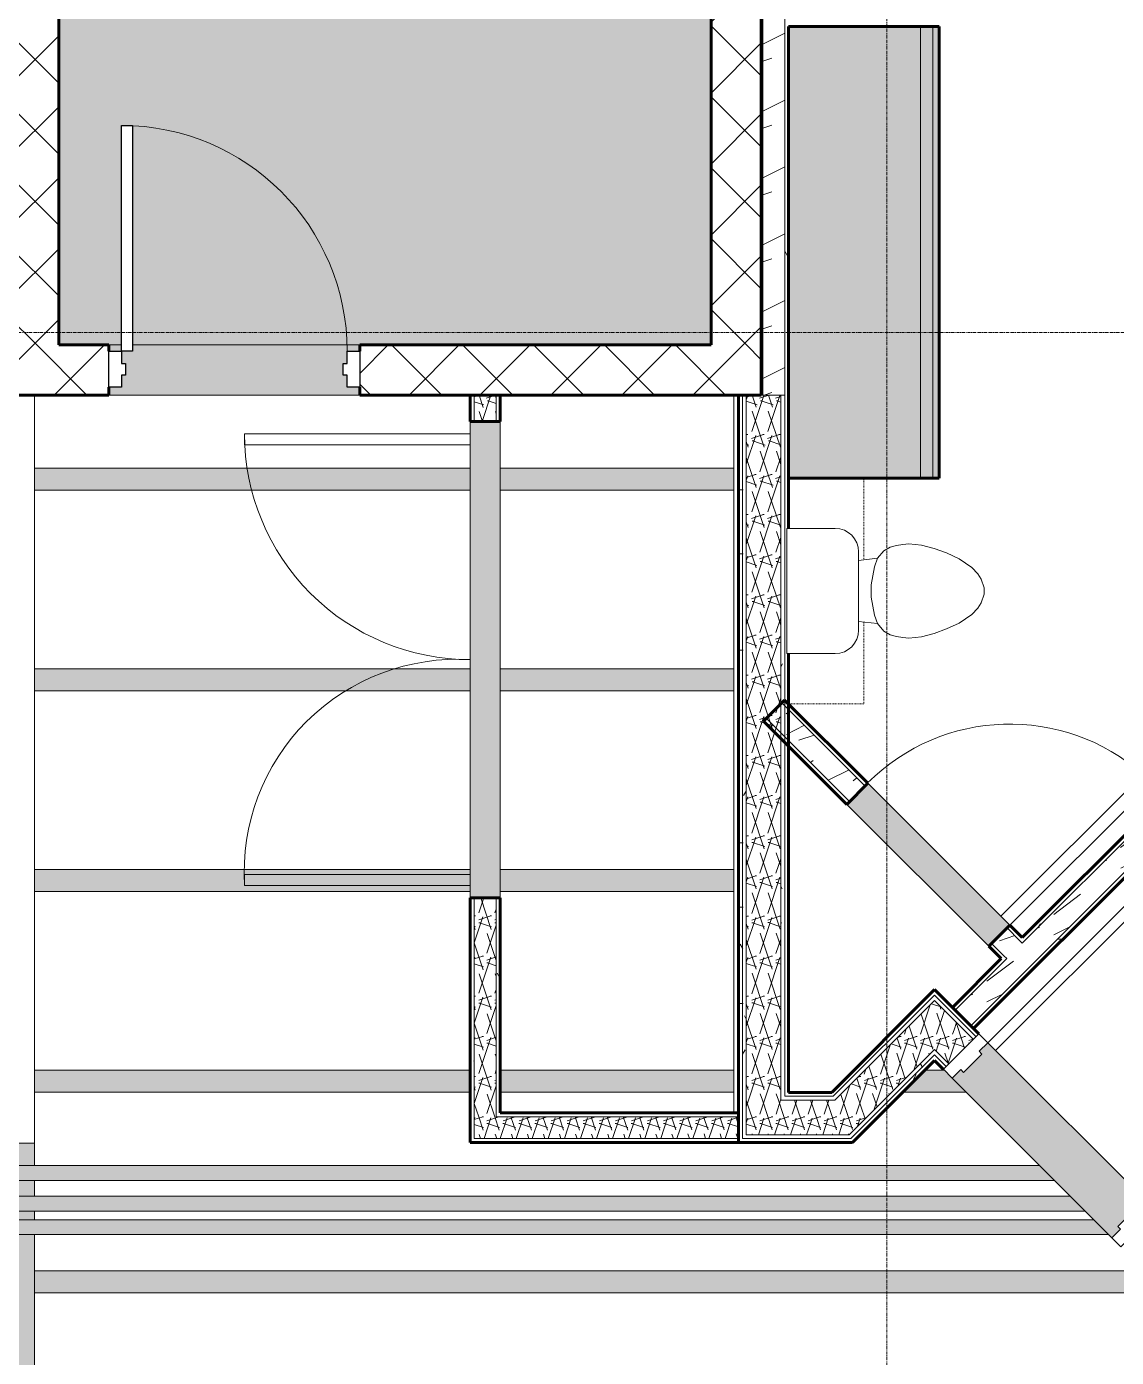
# Model space of a CAD drawing. Header units: inches. Extents: x -4169 to -1846, y 9706 to 12377.
# Drawn here: x -2637.4 to -2463.7, y 11683.7 to 11896 of the extents above; entities that cross this region are included whole.
import ezdxf

# ---------------------------------------------------------------- set-up
doc = ezdxf.new("R2010")
doc.units = ezdxf.units.IN
doc.header["$MEASUREMENT"] = 0
doc.linetypes.add('Dash', pattern=[0.25, 0.125, -0.125])
doc.linetypes.add('Grid Line 1_2_', pattern=[0.875, 0.5, -0.125, 0.125, -0.125])
for name, color, linetype, lineweight in [('0-1', 7, 'Continuous', 5), ('0-2', 7, 'Continuous', 18), ('A-DOOR', 31, 'Continuous', 18), ('A-DOOR-1', 250, 'Continuous', 9), ('A-DOOR-2', 90, 'Continuous', 30), ('A-DOOR-6', 31, 'Continuous', 30), ('A-DOOR-7', 31, 'Continuous', 9), ('A-DOOR-FRAM', 31, 'Continuous', 30), ('A-DOOR-FRAM-1', 90, 'Continuous', 30), ('A-FLOR-1', 31, 'Continuous', 18), ('A-FLOR-2', 7, 'Continuous', 18), ('A-WALL', 113, 'Continuous', 18), ('A-WALL-1', 8, 'Continuous', 5), ('A-WALL-11', 113, 'Continuous', 60), ('A-WALL-3', 50, 'Continuous', 60), ('A-WALL-4', 7, 'Continuous', 18), ('A-WALL-6', 254, 'Continuous', 5), ('A-WALL-PATT-1', 250, 'Continuous', 9), ('A-WALL-PATT-2', 253, 'Continuous', 9), ('A-WALL-PATT-3', 252, 'Continuous', 9), ('A-WALL-PATT-4', 111, 'Continuous', 9), ('I-WALL', 2, 'Continuous', 18), ('I-WALL-2', 2, 'Continuous', 5), ('I-WALL-3', 2, 'Continuous', 60), ('P-PIPE', 3, 'Continuous', 9), ('P-PIPE-1', 3, 'Continuous', 5), ('P-SANR-FIXT-2', 250, 'Continuous', 9), ('Q-CASE-1', 9, 'Continuous', 9), ('Q-CASE-2', 50, 'Continuous', 60), ('Q-CASE-3', 250, 'Continuous', 9), ('Q-CASE-HDLN-1', 250, 'Dash', 9), ('S-BEAM', 12, 'Continuous', 9), ('S-GRID-1', 1, 'Grid Line 1_2_', 9)]:
    doc.layers.add(name, color=color, linetype=linetype, lineweight=lineweight)
pattern_1 = [(0, (0, 0), (20.48, 5.12), [0.845, -14.515, 0.845, -14.515, -81.92]), (0, (0, 0), (20.48, 5.12), [-30.72, 0.845, -29.875, 0.845, -14.515, -35.84]), (0, (0, 0), (20.48, 5.12), [-76.8, 0.845, -9.395, 0.845, -24.755]), (120, (7.68, 2.56), (-14.67405, 15.1762003), [0.845, -14.515, 0.845, -14.515, -81.92]), (120, (7.68, 2.56), (-14.67405, 15.1762003), [-30.72, 0.845, -29.875, 0.845, -14.515, -35.84]), (120, (7.68, 2.56), (-14.67405, 15.1762003), [-76.8, 0.845, -9.395, 0.845, -24.755]), (240, (10.24, 12.8), (-5.80595, -20.2962003), [0.845, -14.515, 0.845, -14.515, -81.92]), (240, (10.24, 12.8), (-5.80595, -20.2962003), [-30.72, 0.845, -29.875, 0.845, -14.515, -35.84]), (240, (10.24, 12.8), (-5.80595, -20.2962003), [-76.8, 0.845, -9.395, 0.845, -24.755])]
pattern_2 = [(216.87, (4.265, 10.662), (31.9871619, 21.32545714), [5.331, -47.981]), (206.565, (10.662, 7.464), (-10.662476, -10.6620098), [11.921, -11.921]), (198.435, (10.662, 2.132), (-21.32449365, -10.6625869), [6.744, -26.974])]
pattern_3 = [(45, (0, 0), (-5.656854, 5.656854), []), (135, (0, 0), (-5.656854, -5.656854), [])]
pattern_4 = [(161.57, (0.32, 0.32), (-2.560496185, -0.000537386), [0, -18.214, 2.022, 0]), (18.43, (-0.32, 0.32), (-2.560496185, 0.000537386), [0, -18.214, 2.022, 0]), (108.43, (0.32, 0.32), (1.27922091, -6.400876726), [6.07, -14.166]), (71.57, (-0.32, 0.32), (1.27922091, 6.400876726), [6.07, -14.166])]

# ---------------------------------------------------------------- blocks, each defined once
blk = doc.blocks.new('Toilet-Domestic-3D - Toilet-Domestic-3D-1352612-ENLARGED RCP - 2ND FLOOR PLAN')
at = {"layer": 'P-SANR-FIXT-2'}
for p, q in [((-9.98, 19.48), (9.98, 19.48)), ((-9.98, 11.75), (-9.98, 19.48)), ((9.98, 19.48), (9.98, 11.75)), ((6.25, 8.02), (-6.25, 8.02)), ((-4.86, 8.02), (-5.21, 5)), ((4.86, 8.02), (5.21, 5)), ((-5.21, 5), (-6.4, 4)), ((-3.84, 5.5), (-5.21, 5)), ((-1, 6), (-3.84, 5.5)), ((1, 6), (-1, 6)), ((3.84, 5.5), (1, 6)), ((5.21, 5), (3.84, 5.5)), ((6.4, 4), (5.21, 5)), ((-6.97, 3), (-7.24, 2)), ((-6.4, 4), (-6.97, 3)), ((6.97, 3), (6.4, 4)), ((7.24, 2), (6.97, 3)), ((-7.41, 1), (-7.5, 0)), ((-7.5, 0), (-7.33, -1.99)), ((-7.24, 2), (-7.41, 1)), ((7.41, 1), (7.24, 2)), ((7.33, -1.99), (7.5, 0)), ((7.5, 0), (7.41, 1)), ((-7.33, -1.99), (-6.79, -4)), ((6.79, -4), (7.33, -1.99)), ((-6.79, -4), (-6.06, -6)), ((6.06, -6), (6.79, -4)), ((-6.06, -6), (-5.13, -8)), ((5.13, -8), (6.06, -6)), ((-5.13, -8), (-3.74, -10)), ((3.74, -10), (5.13, -8)), ((-3.74, -10), (-2.74, -11)), ((2.74, -11), (3.74, -10)), ((-2.74, -11), (-1.87, -11.5)), ((-1.87, -11.5), (-0.5, -12)), ((-0.5, -12), (0.5, -12)), ((0.5, -12), (1.87, -11.5)), ((1.87, -11.5), (2.74, -11))]:
    blk.add_line(p, q, dxfattribs=at)
for centre, start, end in [((-6.25, 11.75), 180, 270), ((6.25, 11.75), 270, 360)]:
    blk.add_arc(centre, 3.73, start, end, dxfattribs=at)
blk = doc.blocks.new('OD_CW_Upper Cabinet - OD_CW_Upper Cabinet-1880938-ENLARGED RCP - 2ND FLOOR PLAN')
at = {"layer": 'Q-CASE-HDLN-1'}
for p, q in [((0.74, -12), (13.78, -12)), ((23.7, -12), (36.74, -12)), ((36.74, -12), (36.74, -24))]:
    blk.add_line(p, q, dxfattribs=at)
blk = doc.blocks.new('OD_CW_Base Cabinet - OD_CW_Base Cabinet-2467118-ENLARGED RCP - 2ND FLOOR PLAN')
at = {"layer": 'Q-CASE-1'}
for points in [[(72.74, 0), (0.74, 0), (0.74, -1), (72.74, -1)], [(72.74, -1), (0.74, -1), (0.74, -3), (72.74, -3)], [(72.74, -3), (0.74, -3), (0.74, -24), (72.74, -24)]]:
    blk.add_hatch(color=256, dxfattribs=at).paths.add_polyline_path(points, flags=0)
at = {"layer": 'Q-CASE-2'}
for p, q in [((0.74, -24), (0.74, 0)), ((0.74, 0), (72.74, 0)), ((72.74, 0), (72.74, -24)), ((72.74, -24), (0.74, -24))]:
    blk.add_line(p, q, dxfattribs=at)
at = {"layer": 'Q-CASE-3'}
for p, q in [((72.74, 0), (0.74, 0)), ((72.74, -1), (0.74, -1)), ((72.74, -1), (0.74, -1)), ((72.74, -1), (72.74, 0)), ((72.74, -3), (72.74, -1)), ((0.74, -3), (0.74, -24)), ((72.74, -3), (0.74, -3)), ((72.74, -24), (72.74, -3)), ((72.74, -24), (0.74, -24))]:
    blk.add_line(p, q, dxfattribs=at)
blk = doc.blocks.new('Single-Flush - 36_ x 84_-1372839-ENLARGED RCP - 2ND FLOOR PLAN')
at = {"layer": 'A-DOOR-1'}
blk.add_arc((18, 2.37), 36.07, 93.1789, 180, dxfattribs=at)
at = {"layer": 'A-DOOR-2'}
for p, q in [((16, 2.37), (16, 38.39)), ((18, 38.39), (16, 38.39)), ((18, 2.37), (18, 38.39)), ((18, 2.37), (16, 2.37))]:
    blk.add_line(p, q, dxfattribs=at)
blk = doc.blocks.new('Single-Flush - 32_ x 84_-1372862-ENLARGED RCP - 2ND FLOOR PLAN')
at = {"layer": 'A-DOOR-1'}
blk.add_arc((16, 2.37), 32.07, 93.5759, 180, dxfattribs=at)
at = {"layer": 'A-DOOR-2'}
for p, q in [((14, 2.37), (14, 34.38)), ((16, 34.38), (14, 34.38)), ((16, 2.37), (16, 34.38)), ((16, 2.37), (14, 2.37))]:
    blk.add_line(p, q, dxfattribs=at)
blk = doc.blocks.new('CTR - 1st Phase - Unit Layouts_rvt-1-ENLARGED RCP - 2ND FLOOR PLAN')
at = {"layer": 'A-WALL-1'}
blk.add_hatch(color=256, dxfattribs=at).paths.add_polyline_path([(-2484.04, 11749.3), (-2480.68, 11752.66), (-2503.31, 11775.28), (-2506.67, 11771.92), (-2484.21, 11749.46)], flags=0)
at = {"layer": 'A-WALL-PATT-1'}
h = blk.add_hatch(dxfattribs=at)
h.set_pattern_fill('FP_1', color=256, style=0, pattern_type=2)
h.set_pattern_definition(pattern_1)
h.paths.add_polyline_path([(-2489.4, 11739.09), (-2481.18, 11747.32), (-2481.62, 11747.76), (-2489.84, 11739.54)], flags=0)
h.paths.add_polyline_path([(-2478.7, 11749.79), (-2447.52, 11780.97), (-2447.96, 11781.41), (-2479.14, 11750.23)], flags=0)
h.paths.add_polyline_path([(-2422.07, 11806.43), (-2421.62, 11806.87), (-2422.07, 11807.31), (-2422.51, 11806.87)], flags=0)
h = blk.add_hatch(dxfattribs=at)
h.set_pattern_fill('FP_1', color=256, style=0, pattern_type=2)
h.set_pattern_definition(pattern_1)
h.paths.add_polyline_path([(-2486.48, 11736.18), (-2444.6, 11778.05), (-2445.05, 11778.5), (-2486.92, 11736.62)], flags=0)
h.paths.add_polyline_path([(-2419.15, 11803.51), (-2418.71, 11803.95), (-2419.15, 11804.39), (-2419.59, 11803.95)], flags=0)
h = blk.add_hatch(dxfattribs=at)
h.set_pattern_fill('FP_1', color=256, style=0, pattern_type=2)
h.set_pattern_definition(pattern_1)
h.paths.add_polyline_path([(-2482.06, 11747.32), (-2481.62, 11747.76), (-2483.6, 11749.74), (-2484.04, 11749.3), (-2482.5, 11747.76)], flags=0)
h.paths.add_polyline_path([(-2506.67, 11771.92), (-2506.23, 11772.37), (-2517.2, 11783.34), (-2517.2, 11782.45), (-2507.11, 11772.37)], flags=0)
at = {"layer": 'A-WALL-PATT-2'}
h = blk.add_hatch(dxfattribs=at)
h.set_pattern_fill('FP_2', color=256, style=0, pattern_type=2)
h.set_pattern_definition(pattern_2)
h.paths.add_polyline_path([(-2486.92, 11736.62), (-2445.05, 11778.5), (-2447.52, 11780.97), (-2489.4, 11739.09), (-2487.46, 11737.15)], flags=0)
h.paths.add_polyline_path([(-2419.59, 11803.95), (-2418.71, 11804.84), (-2421.18, 11807.31), (-2422.07, 11806.43), (-2420.03, 11804.39)], flags=0)
h = blk.add_hatch(dxfattribs=at)
h.set_pattern_fill('FP_2', color=256, style=0, pattern_type=2)
h.set_pattern_definition(pattern_2)
h.paths.add_polyline_path([(-2481.18, 11747.32), (-2478.7, 11749.79), (-2481.12, 11752.21), (-2483.6, 11749.74), (-2481.37, 11747.51)], flags=0)
h.paths.add_polyline_path([(-2506.23, 11772.37), (-2503.75, 11774.84), (-2517.03, 11788.12), (-2517.2, 11787.95), (-2517.2, 11783.34), (-2506.67, 11772.81)], flags=0)
at = {"layer": 'A-WALL-3'}
for p, q in [((-2519.95, 11785.2), (-2516.59, 11788.56)), ((-2516.59, 11788.56), (-2503.31, 11775.28)), ((-2506.67, 11771.92), (-2519.95, 11785.2)), ((-2478.7, 11750.68), (-2447.96, 11781.41)), ((-2444.6, 11778.05), (-2486.48, 11736.18)), ((-2503.31, 11775.28), (-2506.67, 11771.92)), ((-2484.04, 11749.3), (-2480.68, 11752.66)), ((-2480.68, 11752.66), (-2478.7, 11750.68)), ((-2482.06, 11747.32), (-2484.04, 11749.3)), ((-2489.84, 11739.54), (-2482.06, 11747.32)), ((-2486.48, 11736.18), (-2489.84, 11739.54))]:
    blk.add_line(p, q, dxfattribs=at)
at = {"layer": 'A-WALL-4'}
for p, q in [((-2517.03, 11788.12), (-2503.75, 11774.84)), ((-2519.51, 11785.65), (-2506.23, 11772.37)), ((-2447.52, 11780.97), (-2478.7, 11749.79)), ((-2445.05, 11778.5), (-2486.92, 11736.62)), ((-2480.68, 11752.66), (-2503.31, 11775.28)), ((-2506.67, 11771.92), (-2484.04, 11749.3)), ((-2481.12, 11752.21), (-2479.14, 11750.23)), ((-2483.6, 11749.74), (-2481.62, 11747.76)), ((-2479.14, 11750.23), (-2478.7, 11749.79)), ((-2481.18, 11747.32), (-2489.4, 11739.09)), ((-2481.62, 11747.76), (-2481.18, 11747.32))]:
    blk.add_line(p, q, dxfattribs=at)
at = {"layer": '0-2'}
for name, p, rotation in [('OD_CW_Base Cabinet - OD_CW_Base Cabinet-2467118-ENLARGED RCP - 2ND FLOOR PLAN', (-2491.95, 11896.69), 270.0000000000013), ('Single-Flush - 36_ x 84_-1372839-ENLARGED RCP - 2ND FLOOR PLAN', (-2433.56, 11792.46), 44.99999999999945), ('OD_CW_Upper Cabinet - OD_CW_Upper Cabinet-1880938-ENLARGED RCP - 2ND FLOOR PLAN', (-2491.95, 11824.69), 269.9999999999991), ('Toilet-Domestic-3D - Toilet-Domestic-3D-1352612-ENLARGED RCP - 2ND FLOOR PLAN', (-2496.77, 11805.95), 90.00000000000792), ('Single-Flush - 32_ x 84_-1372862-ENLARGED RCP - 2ND FLOOR PLAN', (-2493.68, 11762.29), 314.9999999999677)]:
    blk.add_blockref(name, p, dxfattribs=dict(at, rotation=rotation))
blk = doc.blocks.new('CTR - 1st Phase - Shell_rvt-1-ENLARGED RCP - 2ND FLOOR PLAN')
at = {"layer": 'A-FLOR-2'}
for p, q in [((-2636.17, 11825.54), (-2636.17, 11837.19)), ((-2524.7, 11722.74), (-2524.7, 11837.19)), ((-2636.17, 11793.54), (-2636.17, 11822.04)), ((-2636.17, 11761.54), (-2636.17, 11790.04)), ((-2636.17, 11729.54), (-2636.17, 11758.04)), ((-2636.17, 11717.89), (-2636.17, 11726.04)), ((-2524.7, 11717.89), (-2524.7, 11717.99)), ((-2507.64, 11717.89), (-2524.7, 11717.89)), ((-2507.54, 11717.99), (-2507.64, 11717.89))]:
    blk.add_line(p, q, dxfattribs=at)
at = {"layer": 'S-GRID-1'}
for p, q in [((-2500.32, 9836.18), (-2500.32, 12344.54)), ((-1846.46, 11847.19), (-4136.46, 11847.19))]:
    blk.add_line(p, q, dxfattribs=at)
blk = doc.blocks.new('HOLLOW METAL - STAIR DOOR-2009181-ENLARGED RCP - 2ND FLOOR PLAN')
at = {"layer": 'A-DOOR-1'}
blk.add_arc((18, -3.25), 36, 180, 270, dxfattribs=at)
at = {"layer": 'A-DOOR-2'}
for p, q in [((16.25, -3.25), (18, -3.25)), ((16.25, -39.25), (16.25, -3.25)), ((18, -3.25), (18, -39.25)), ((18, -39.25), (16.25, -39.25))]:
    blk.add_line(p, q, dxfattribs=at)
at = {"layer": 'A-DOOR-FRAM-1'}
for p, q in [((-20, 2.5), (-18, 2.5)), ((-20, -3.25), (-20, 2.5)), ((-18, 2.5), (-18, 0.5625)), ((18, 2.5), (20, 2.5)), ((18, 0.5625), (18, 2.5)), ((20, 2.5), (20, -3.25)), ((-18, 0.5625), (-17.375, 0.5625)), ((-17.375, 0.5625), (-17.375, -1.3125)), ((17.375, 0.5625), (18, 0.5625)), ((17.375, -1.3125), (17.375, 0.5625)), ((-18, -1.3125), (-18, -3.25)), ((-17.375, -1.3125), (-18, -1.3125)), ((18, -1.3125), (17.375, -1.3125)), ((18, -3.25), (18, -1.3125)), ((-18, -3.25), (-20, -3.25)), ((20, -3.25), (18, -3.25))]:
    blk.add_line(p, q, dxfattribs=at)
blk = doc.blocks.new('CTR - 1st Phase -Stairs _ Elevators_rvt-1-ENLARGED RCP - 2ND FLOOR PLAN')
at = {"layer": 'A-FLOR-1'}
blk.add_hatch(color=256, dxfattribs=at).paths.add_polyline_path([(-2584.32, 11845.19), (-2528.32, 11845.19), (-2528.32, 11930.19), (-2576.95, 11930.19), (-2576.95, 11907.56), (-2583.7, 11907.56), (-2583.7, 11930.19), (-2632.32, 11930.19), (-2632.32, 11845.19), (-2622.32, 11845.19), (-2622.32, 11880.19), (-2620.57, 11880.19), (-2620.57, 11845.19), (-2586.27, 11845.19)], flags=0)
at = {"layer": 'A-WALL-6'}
h = blk.add_hatch(color=256, dxfattribs=at)
h.paths.add_polyline_path([(-2624.32, 11837.19), (-2584.32, 11837.19), (-2584.32, 11838.44), (-2586.32, 11838.44), (-2586.32, 11840.38), (-2586.95, 11840.38), (-2586.95, 11842.25), (-2586.32, 11842.25), (-2586.32, 11844.19), (-2584.32, 11844.19), (-2584.32, 11845.19), (-2620.57, 11845.19), (-2620.57, 11844.19), (-2622.32, 11844.19), (-2622.32, 11842.25), (-2621.7, 11842.25), (-2621.7, 11840.38), (-2622.32, 11840.38), (-2622.32, 11838.44), (-2624.32, 11838.44), (-2624.32, 11837.69)], flags=0)
h.paths.add_polyline_path([(-2624.32, 11844.19), (-2622.32, 11844.19), (-2622.32, 11845.19), (-2624.32, 11845.19)], flags=0)
at = {"layer": 'A-WALL-PATT-3'}
h = blk.add_hatch(dxfattribs=at)
h.set_pattern_fill('FP_52', color=256, style=0, pattern_type=2)
h.set_pattern_definition(pattern_3)
h.paths.add_polyline_path([(-2640.32, 11845.19), (-2632.32, 11845.19), (-2632.32, 12085.19), (-2640.32, 12085.19), (-2640.32, 11853.19)], flags=0)
h = blk.add_hatch(dxfattribs=at)
h.set_pattern_fill('FP_52', color=256, style=0, pattern_type=2)
h.set_pattern_definition(pattern_3)
h.paths.add_polyline_path([(-2522.44, 11845.19), (-2520.32, 11845.19), (-2520.32, 12077.19), (-2528.32, 12077.19), (-2528.32, 11845.19), (-2524.34, 11845.19)], flags=0)
h = blk.add_hatch(dxfattribs=at)
h.set_pattern_fill('FP_52', color=256, style=0, pattern_type=2)
h.set_pattern_definition(pattern_3)
h.paths.add_polyline_path([(-2636.17, 11837.19), (-2624.32, 11837.19), (-2624.32, 11845.19), (-2640.32, 11845.19), (-2640.32, 11837.19), (-2639.95, 11837.19)], flags=0)
h.paths.add_polyline_path([(-2584.32, 11837.19), (-2520.32, 11837.19), (-2520.32, 11845.19), (-2584.32, 11845.19), (-2584.32, 11838.44)], flags=0)
at = {"layer": 'A-WALL-3'}
for p, q in [((-2632.32, 12077.19), (-2632.32, 11845.19)), ((-2528.32, 11845.19), (-2528.32, 12077.19)), ((-2520.32, 12077.19), (-2520.32, 11845.19)), ((-2632.32, 11845.19), (-2624.32, 11845.19)), ((-2624.32, 11845.19), (-2624.32, 11844.19)), ((-2584.32, 11845.19), (-2528.32, 11845.19)), ((-2584.32, 11844.19), (-2584.32, 11845.19)), ((-2520.32, 11845.19), (-2520.32, 11837.19)), ((-2624.32, 11838.44), (-2624.32, 11837.19)), ((-2584.32, 11837.19), (-2584.32, 11838.44)), ((-2624.32, 11837.19), (-2640.32, 11837.19)), ((-2520.32, 11837.19), (-2584.32, 11837.19))]:
    blk.add_line(p, q, dxfattribs=at)
at = {"layer": 'A-WALL-4'}
for p, q in [((-2622.32, 11845.19), (-2624.32, 11845.19)), ((-2584.32, 11845.19), (-2620.57, 11845.19)), ((-2624.32, 11837.19), (-2584.32, 11837.19))]:
    blk.add_line(p, q, dxfattribs=at)
at = {"layer": '0-2', "rotation": 180}
blk.add_blockref('HOLLOW METAL - STAIR DOOR-2009181-ENLARGED RCP - 2ND FLOOR PLAN', (-2604.32, 11840.94), dxfattribs=at)
blk = doc.blocks.new('Dimension Lumber - LVL - 3_5X5_5-V167-ENLARGED RCP - 2ND FLOOR PLAN')
at = {"layer": 'S-BEAM'}
h = blk.add_hatch(color=256, dxfattribs=at)
h.paths.add_polyline_path([(55.74, 1.75), (-13.74, 1.75), (-13.74, -1.75), (55.74, -1.75)], flags=0)
h.paths.add_polyline_path([(-41.45, 1.75), (-55.74, 1.75), (-55.74, -1.75), (-18.49, -1.75), (-18.49, 1.75)], flags=0)
for p, q in [((-55.74, 1.75), (-18.49, 1.75)), ((-13.74, 1.75), (55.74, 1.75)), ((55.74, -1.75), (55.74, 1.75)), ((-55.74, -1.75), (-18.49, -1.75)), ((-13.74, -1.75), (55.74, -1.75))]:
    blk.add_line(p, q, dxfattribs=at)
blk = doc.blocks.new('Dimension Lumber - LVL - 3_5X5_5-V168-ENLARGED RCP - 2ND FLOOR PLAN')
at = {"layer": 'S-BEAM'}
blk.add_hatch(color=256, dxfattribs=at).paths.add_polyline_path([(4.7, 1.75), (-5.36, 1.75), (-1.86, -1.75), (1.2, -1.75), (3.65, 0.69)], flags=0)
for p, q in [((-5.36, 1.75), (4.7, 1.75)), ((-1.86, -1.75), (1.2, -1.75))]:
    blk.add_line(p, q, dxfattribs=at)
blk = doc.blocks.new('Dimension Lumber - LVL - 3_5X5_5-V169-ENLARGED RCP - 2ND FLOOR PLAN')
at = {"layer": 'S-BEAM'}
blk.add_hatch(color=256, dxfattribs=at).paths.add_polyline_path([(90.71, 1.75), (-89.81, 1.75), (-86.31, -1.75), (90.71, -1.75), (90.71, -1.15)], flags=0)
for p, q in [((-89.81, 1.75), (90.71, 1.75)), ((90.71, -1.75), (90.71, 1.75)), ((-86.31, -1.75), (90.71, -1.75))]:
    blk.add_line(p, q, dxfattribs=at)
blk = doc.blocks.new('Flush-Double-Door-Adj_swing-w_handle_2100 - 3_-0_ x 7_-0_-2115991-ENLARGED RCP - 2ND FLOOR PLAN')
at = {"layer": 'A-DOOR-7'}
for p, q in [((-34.25, -2.38), (-36, -2.38)), ((-36, -2.38), (-36, -38.37)), ((-34.25, -38.37), (-34.25, -2.38)), ((34.25, -2.38), (36, -2.38)), ((34.25, -38.37), (34.25, -2.38)), ((36, -2.38), (36, -38.37)), ((-36, -38.37), (-34.25, -38.37)), ((36, -38.37), (34.25, -38.37))]:
    blk.add_line(p, q, dxfattribs=at)
for centre, radius, start, end in [((-36, -2.38), 36, 270, 0), ((33.9, -4.48), 33.96, 176.4546, 273.5454)]:
    blk.add_arc(centre, radius, start, end, dxfattribs=at)
blk = doc.blocks.new('HOLLOW METAL - UNIT DOOR-2125824-ENLARGED RCP - 2ND FLOOR PLAN')
at = {"layer": 'A-DOOR-6'}
for p, q in [((16.25, -4.25), (18, -4.25)), ((16.25, -40.25), (16.25, -4.25)), ((18, -4.25), (18, -40.25)), ((18, -40.25), (16.25, -40.25))]:
    blk.add_line(p, q, dxfattribs=at)
at = {"layer": 'A-DOOR-7'}
blk.add_arc((18, -4.25), 36, 180, 270, dxfattribs=at)
at = {"layer": 'A-DOOR-FRAM'}
for p, q in [((-20, 3.75), (-18, 3.75)), ((-20, -4.25), (-20, 3.75)), ((-18, 3.75), (-18, 1.8125)), ((18, 3.75), (20, 3.75)), ((18, 1.8125), (18, 3.75)), ((20, 3.75), (20, -4.25)), ((-18, 1.8125), (-17.375, 1.8125)), ((-17.375, 1.8125), (-17.375, -2.3125)), ((17.375, 1.8125), (18, 1.8125)), ((17.375, -2.3125), (17.375, 1.8125)), ((-18, -2.3125), (-18, -4.25)), ((-17.375, -2.3125), (-18, -2.3125)), ((18, -2.3125), (17.375, -2.3125)), ((18, -4.25), (18, -2.3125)), ((-18, -4.25), (-20, -4.25)), ((20, -4.25), (18, -4.25))]:
    blk.add_line(p, q, dxfattribs=at)
blk = doc.blocks.new('Dimension Lumber - LVL - 3_5X5_5-V172-ENLARGED RCP - 2ND FLOOR PLAN')
at = {"layer": 'S-BEAM'}
h = blk.add_hatch(color=256, dxfattribs=at)
h.paths.add_polyline_path([(34.76, -1.75), (34.76, 1.75), (-20.18, 1.75), (-20.18, -1.75), (29.4, -1.75)], flags=0)
h.paths.add_polyline_path([(-22.55, 1.75), (-23.93, 1.75), (-23.93, -1.75), (-22.55, -1.75), (-22.55, 1.01)], flags=0)
h.paths.add_polyline_path([(-26.31, -1.75), (-26.31, 1.75), (-28.81, 1.75), (-28.81, -1.75)], flags=0)
h.paths.add_polyline_path([(-31.18, -1.75), (-31.18, 1.75), (-34.76, 1.75), (-34.76, -1.75), (-33.92, -1.75)], flags=0)
for p, q in [((-34.76, 1.75), (-34.76, -1.75)), ((-34.76, 1.75), (-31.18, 1.75)), ((-28.81, 1.75), (-26.31, 1.75)), ((-23.93, 1.75), (-22.55, 1.75)), ((-20.18, 1.75), (34.76, 1.75)), ((34.76, -1.75), (34.76, 1.75)), ((-34.76, -1.75), (-31.18, -1.75)), ((-28.81, -1.75), (-26.31, -1.75)), ((-23.93, -1.75), (-22.55, -1.75)), ((-20.18, -1.75), (34.76, -1.75))]:
    blk.add_line(p, q, dxfattribs=at)

msp = doc.modelspace()

# ---------------------------------------------------------------- hatches: boundary and pattern name
at = {"layer": 'A-WALL'}
msp.add_hatch(color=256, dxfattribs=at).paths.add_polyline_path([(-2520.07, 11837.19), (-2520.07, 12085.15), (-2520.32, 12085.15), (-2520.32, 11837.19)], flags=0)
at = {"layer": 'A-WALL-PATT-4'}
h = msp.add_hatch(dxfattribs=at)
h.set_pattern_fill('FP_2', color=256, style=0, pattern_type=2)
h.set_pattern_definition(pattern_2)
h.paths.add_polyline_path([(-2520.07, 11837.19), (-2516.57, 11837.19), (-2516.57, 12085.15), (-2520.07, 12085.15), (-2520.07, 11837.29)], flags=0)
h = msp.add_hatch(dxfattribs=at)
h.set_pattern_fill('FP_1', color=256, style=0, pattern_type=2)
h.set_pattern_definition(pattern_1)
h.paths.add_polyline_path([(-2515.95, 11837.19), (-2515.95, 12085.15), (-2516.57, 12085.15), (-2516.57, 11837.19)], flags=0)
h = msp.add_hatch(dxfattribs=at)
h.set_pattern_fill('FP_1', color=256, style=0, pattern_type=2)
h.set_pattern_definition(pattern_1)
h.paths.add_polyline_path([(-2566.7, 11718.61), (-2566.07, 11718.61), (-2566.07, 11757), (-2566.7, 11757), (-2566.7, 11722.11)], flags=0)
h.paths.add_polyline_path([(-2566.07, 11833), (-2566.07, 11837.19), (-2566.7, 11837.19), (-2566.7, 11833)], flags=0)
h = msp.add_hatch(dxfattribs=at)
h.set_pattern_fill('FP_4', color=256, style=0, pattern_type=2)
h.set_pattern_definition(pattern_4)
h.paths.add_polyline_path([(-2566.07, 11722.11), (-2562.57, 11722.11), (-2562.57, 11757), (-2566.07, 11757), (-2566.07, 11722.74)], flags=0)
h.paths.add_polyline_path([(-2566.07, 11833), (-2562.57, 11833), (-2562.57, 11837.19), (-2566.07, 11837.19)], flags=0)
h = msp.add_hatch(dxfattribs=at)
h.set_pattern_fill('FP_1', color=256, style=0, pattern_type=2)
h.set_pattern_definition(pattern_1)
h.paths.add_polyline_path([(-2562.57, 11722.74), (-2561.95, 11722.74), (-2561.95, 11757), (-2562.57, 11757), (-2562.57, 11722.75)], flags=0)
h.paths.add_polyline_path([(-2561.95, 11833), (-2561.95, 11837.19), (-2562.57, 11837.19), (-2562.57, 11833)], flags=0)
h = msp.add_hatch(dxfattribs=at)
h.set_pattern_fill('FP_1', color=256, style=0, pattern_type=2)
h.set_pattern_definition(pattern_1)
h.paths.add_polyline_path([(-2523.32, 11718.61), (-2523.32, 11837.19), (-2523.95, 11837.19), (-2523.95, 11718.61), (-2523.4, 11718.61)], flags=0)
h = msp.add_hatch(dxfattribs=at)
h.set_pattern_fill('FP_1', color=256, style=0, pattern_type=2)
h.set_pattern_definition(pattern_1)
h.paths.add_polyline_path([(-2522.7, 11719.24), (-2522.7, 11837.19), (-2523.32, 11837.19), (-2523.32, 11719.24), (-2522.84, 11719.24)], flags=0)
h = msp.add_hatch(dxfattribs=at)
h.set_pattern_fill('FP_4', color=256, style=0, pattern_type=2)
h.set_pattern_definition(pattern_4)
h.paths.add_polyline_path([(-2522.7, 11724.74), (-2517.2, 11724.74), (-2517.2, 11837.19), (-2522.7, 11837.19), (-2522.7, 11725.99)], flags=0)
h = msp.add_hatch(dxfattribs=at)
h.set_pattern_fill('FP_1', color=256, style=0, pattern_type=2)
h.set_pattern_definition(pattern_1)
h.paths.add_polyline_path([(-2517.2, 11725.36), (-2516.57, 11725.36), (-2516.59, 11781.85), (-2517.2, 11782.45), (-2517.2, 11725.43)], flags=0)
h.paths.add_polyline_path([(-2517.2, 11787.95), (-2516.57, 11788.56), (-2516.57, 11837.19), (-2517.2, 11837.19), (-2517.2, 11788.12)], flags=0)
h = msp.add_hatch(dxfattribs=at)
h.set_pattern_fill('FP_1', color=256, style=0, pattern_type=2)
h.set_pattern_definition(pattern_1)
h.paths.add_polyline_path([(-2515.95, 11725.99), (-2515.95, 11781.2), (-2516.57, 11781.83), (-2516.57, 11725.99)], flags=0)
h.paths.add_polyline_path([(-2515.95, 11787.92), (-2515.95, 11795.98), (-2516.25, 11795.98), (-2516.25, 11815.93), (-2515.95, 11815.93), (-2515.95, 11837.19), (-2516.57, 11837.19), (-2516.57, 11788.55), (-2516.15, 11788.12)], flags=0)
h = msp.add_hatch(dxfattribs=at)
h.set_pattern_fill('FP_1', color=256, style=0, pattern_type=2)
h.set_pattern_definition(pattern_1)
h.paths.add_polyline_path([(-2508.57, 11724.74), (-2492.25, 11741.06), (-2492.69, 11741.5), (-2509.45, 11724.74), (-2508.83, 11724.74)], flags=0)
h = msp.add_hatch(dxfattribs=at)
h.set_pattern_fill('FP_1', color=256, style=0, pattern_type=2)
h.set_pattern_definition(pattern_1)
h.paths.add_polyline_path([(-2437.81, 11685.74), (-2437, 11685.74), (-2438.64, 11687.37), (-2438.6, 11687.41), (-2457.78, 11706.59), (-2458.22, 11706.15), (-2438.19, 11686.12)], flags=0)
h.paths.add_polyline_path([(-2486.5, 11734.43), (-2486.06, 11734.87), (-2492.25, 11741.06), (-2492.69, 11740.62), (-2486.92, 11734.85)], flags=0)
h = msp.add_hatch(dxfattribs=at)
h.set_pattern_fill('FP_4', color=256, style=0, pattern_type=2)
h.set_pattern_definition(pattern_4)
h.paths.add_polyline_path([(-2511.06, 11719.24), (-2506.29, 11719.24), (-2488.8, 11736.73), (-2492.69, 11740.62), (-2514.07, 11719.24)], flags=0)
h = msp.add_hatch(dxfattribs=at)
h.set_pattern_fill('FP_4', color=256, style=0, pattern_type=2)
h.set_pattern_definition(pattern_4)
h.paths.add_polyline_path([(-2442.84, 11682.99), (-2438.95, 11686.88), (-2458.22, 11706.15), (-2462.11, 11702.26), (-2443.28, 11683.43)], flags=0)
h.paths.add_polyline_path([(-2490.39, 11730.54), (-2486.5, 11734.43), (-2488.8, 11736.73), (-2492.69, 11732.84), (-2491.28, 11731.43)], flags=0)
h = msp.add_hatch(dxfattribs=at)
h.set_pattern_fill('FP_1', color=256, style=0, pattern_type=2)
h.set_pattern_definition(pattern_1)
h.paths.add_polyline_path([(-2506.66, 11718.61), (-2506.03, 11718.61), (-2492.25, 11732.4), (-2492.69, 11732.84), (-2506.92, 11718.61)], flags=0)
h = msp.add_hatch(dxfattribs=at)
h.set_pattern_fill('FP_1', color=256, style=0, pattern_type=2)
h.set_pattern_definition(pattern_1)
h.paths.add_polyline_path([(-2443.72, 11682.99), (-2443.28, 11683.43), (-2462.11, 11702.26), (-2462.55, 11701.82), (-2444.17, 11683.43)], flags=0)
h.paths.add_polyline_path([(-2490.84, 11730.1), (-2490.39, 11730.54), (-2492.25, 11732.4), (-2492.69, 11731.96), (-2491.28, 11730.54)], flags=0)
h = msp.add_hatch(dxfattribs=at)
h.set_pattern_fill('FP_1', color=256, style=0, pattern_type=2)
h.set_pattern_definition(pattern_1)
h.paths.add_polyline_path([(-2506.66, 11717.99), (-2505.77, 11717.99), (-2492.25, 11731.51), (-2492.69, 11731.96), (-2506.29, 11718.36)], flags=0)
h = msp.add_hatch(dxfattribs=at)
h.set_pattern_fill('FP_4', color=256, style=0, pattern_type=2)
h.set_pattern_definition(pattern_4)
h.paths.add_polyline_path([(-2522.7, 11719.24), (-2514.07, 11719.24), (-2508.57, 11724.74), (-2522.7, 11724.74)], flags=0)
h = msp.add_hatch(dxfattribs=at)
h.set_pattern_fill('FP_4', color=256, style=0, pattern_type=2)
h.set_pattern_definition(pattern_4)
h.paths.add_polyline_path([(-2552.5, 11718.61), (-2523.95, 11718.61), (-2523.95, 11722.11), (-2566.07, 11722.11), (-2566.07, 11718.61), (-2561.95, 11718.61)], flags=0)
h = msp.add_hatch(dxfattribs=at)
h.set_pattern_fill('FP_1', color=256, style=0, pattern_type=2)
h.set_pattern_definition(pattern_1)
h.paths.add_polyline_path([(-2528.18, 11722.11), (-2523.95, 11722.11), (-2523.95, 11722.74), (-2562.57, 11722.74), (-2562.57, 11722.11), (-2552.5, 11722.11)], flags=0)
at = {"layer": 'I-WALL-2'}
for points in [[(-2561.95, 11757), (-2561.95, 11833), (-2566.7, 11833), (-2566.7, 11757), (-2562.57, 11757)], [(-2464.41, 11702.79), (-2463.04, 11704.16), (-2463.48, 11704.6), (-2460.56, 11707.52), (-2460.12, 11707.08), (-2458.75, 11708.45), (-2484.21, 11733.9), (-2485.58, 11732.53), (-2485.13, 11732.09), (-2488.05, 11729.17), (-2488.49, 11729.61), (-2489.86, 11728.24), (-2467.77, 11706.15)]]:
    msp.add_hatch(color=256, dxfattribs=at).paths.add_polyline_path(points, flags=0)
at = {"layer": 'P-PIPE-1'}
h = msp.add_hatch(color=256, dxfattribs=at)
h.paths.add_polyline_path([(-2856.4, 11713.12), (-2798.23, 11713.12), (-2798.23, 11714.31), (-3435.32, 11714.31), (-3435.32, 11713.12), (-2873.28, 11713.12)], flags=0)
h.paths.add_polyline_path([(-2779.03, 11713.12), (-2779.03, 11714.31), (-2779.28, 11714.29), (-2779.28, 11713.12)], flags=0)
h.paths.add_polyline_path([(-2476.53, 11713.12), (-2474.74, 11713.12), (-2475.93, 11714.31), (-2721.68, 11714.29), (-2721.68, 11713.12), (-2484.97, 11713.12)], flags=0)
h.paths.add_polyline_path([(-2740.88, 11713.12), (-2740.63, 11713.12), (-2740.63, 11714.31), (-2740.88, 11714.29), (-2740.88, 11713.33)], flags=0)
h = msp.add_hatch(color=256, dxfattribs=at)
h.paths.add_polyline_path([(-2856.4, 11711.93), (-2798.23, 11711.96), (-2798.23, 11713.12), (-3435.32, 11713.12), (-3435.32, 11711.93), (-2860.17, 11711.93)], flags=0)
h.paths.add_polyline_path([(-2473.55, 11711.93), (-2474.74, 11713.12), (-2721.68, 11713.12), (-2721.68, 11711.93), (-2476.53, 11711.93)], flags=0)
h.paths.add_polyline_path([(-2740.63, 11711.93), (-2740.63, 11713.12), (-2740.88, 11713.12), (-2740.88, 11711.93)], flags=0)
h.paths.add_polyline_path([(-2779.28, 11711.93), (-2779.03, 11711.96), (-2779.03, 11713.12), (-2779.28, 11713.12), (-2779.28, 11711.96)], flags=0)
h = msp.add_hatch(color=256, dxfattribs=at)
h.paths.add_polyline_path([(-2476.53, 11708.25), (-2469.87, 11708.25), (-2471.05, 11709.44), (-2721.68, 11709.42), (-2721.68, 11708.25), (-2484.97, 11708.25)], flags=0)
h.paths.add_polyline_path([(-3435.32, 11708.25), (-2798.23, 11708.25), (-2798.23, 11709.44), (-3435.32, 11709.44), (-3435.32, 11708.25)], flags=0)
h.paths.add_polyline_path([(-2740.63, 11708.25), (-2740.63, 11709.44), (-2740.88, 11709.41), (-2740.88, 11708.25)], flags=0)
h.paths.add_polyline_path([(-2779.28, 11708.25), (-2779.03, 11708.25), (-2779.03, 11709.44), (-2779.28, 11709.42), (-2779.28, 11708.44)], flags=0)
h = msp.add_hatch(color=256, dxfattribs=at)
h.paths.add_polyline_path([(-2856.4, 11707.06), (-2798.23, 11707.09), (-2798.23, 11708.25), (-3435.32, 11708.23), (-3435.32, 11707.06), (-2860.17, 11707.06)], flags=0)
h.paths.add_polyline_path([(-2468.68, 11707.06), (-2469.87, 11708.25), (-2721.68, 11708.25), (-2721.68, 11707.06), (-2476.53, 11707.06)], flags=0)
h.paths.add_polyline_path([(-2740.63, 11707.06), (-2740.63, 11708.25), (-2740.88, 11708.25), (-2740.88, 11707.06)], flags=0)
h.paths.add_polyline_path([(-2779.03, 11707.06), (-2779.03, 11708.25), (-2779.28, 11708.25), (-2779.28, 11707.06)], flags=0)
h = msp.add_hatch(color=256, dxfattribs=at)
h.paths.add_polyline_path([(-2890.16, 11704.49), (-2798.23, 11704.49), (-2798.23, 11705.68), (-3435.32, 11705.68), (-3435.32, 11704.49), (-2907.05, 11704.49)], flags=0)
h.paths.add_polyline_path([(-2466.11, 11704.49), (-2467.3, 11705.68), (-2721.68, 11705.67), (-2721.68, 11704.49), (-2468.09, 11704.49)], flags=0)
h.paths.add_polyline_path([(-2740.63, 11704.49), (-2740.63, 11705.68), (-2740.88, 11705.66), (-2740.88, 11704.49)], flags=0)
h.paths.add_polyline_path([(-2779.28, 11704.49), (-2779.03, 11704.49), (-2779.03, 11705.68), (-2779.28, 11705.66), (-2779.28, 11704.69)], flags=0)
h = msp.add_hatch(color=256, dxfattribs=at)
h.paths.add_polyline_path([(-2805.75, 11703.3), (-2798.23, 11703.33), (-2798.23, 11704.49), (-3435.32, 11704.49), (-3435.32, 11703.3), (-2822.63, 11703.3)], flags=0)
h.paths.add_polyline_path([(-2464.92, 11703.3), (-2466.11, 11704.49), (-2721.68, 11704.49), (-2721.68, 11703.3), (-2468.09, 11703.3)], flags=0)
h.paths.add_polyline_path([(-2740.63, 11703.3), (-2740.63, 11704.49), (-2740.88, 11704.49), (-2740.88, 11703.3)], flags=0)
h.paths.add_polyline_path([(-2779.28, 11703.3), (-2779.03, 11703.33), (-2779.03, 11704.49), (-2779.28, 11704.49), (-2779.28, 11703.33)], flags=0)

# ---------------------------------------------------------------- linework, layer by layer
at = {"layer": 'A-WALL'}
for p, q in [((-2520.07, 12085.15), (-2520.07, 11837.19)), ((-2516.57, 12085.15), (-2516.57, 11837.19)), ((-2566.07, 11833), (-2566.07, 11837.19)), ((-2562.57, 11833), (-2562.57, 11837.19)), ((-2523.32, 11837.19), (-2523.32, 11718.61)), ((-2522.7, 11837.19), (-2522.7, 11719.24)), ((-2516.57, 11837.19), (-2520.32, 11837.19)), ((-2517.2, 11837.19), (-2517.2, 11724.74)), ((-2516.57, 11837.19), (-2516.57, 11725.36)), ((-2566.07, 11718.61), (-2566.07, 11757)), ((-2562.57, 11722.11), (-2562.57, 11757)), ((-2492.69, 11741.5), (-2508.83, 11725.36)), ((-2486.06, 11734.87), (-2492.69, 11741.5)), ((-2492.69, 11740.62), (-2508.57, 11724.74)), ((-2486.5, 11734.43), (-2492.69, 11740.62)), ((-2492.69, 11732.84), (-2506.29, 11719.24)), ((-2490.39, 11730.54), (-2492.69, 11732.84)), ((-2492.69, 11731.96), (-2506.03, 11718.61)), ((-2490.84, 11730.1), (-2492.69, 11731.96)), ((-2508.57, 11724.74), (-2517.2, 11724.74)), ((-2508.83, 11725.36), (-2516.57, 11725.36)), ((-2523.95, 11722.11), (-2562.57, 11722.11)), ((-2523.95, 11718.61), (-2566.07, 11718.61)), ((-2523.32, 11718.61), (-2506.03, 11718.61)), ((-2506.29, 11719.24), (-2522.7, 11719.24))]:
    msp.add_line(p, q, dxfattribs=at)
at = {"layer": 'A-WALL-11'}
msp.add_line((-2520.32, 11837.19), (-2520.32, 12085.15), dxfattribs=at)
at = {"layer": 'I-WALL'}
for p, q in [((-2566.7, 11833), (-2566.7, 11757)), ((-2561.95, 11757), (-2561.95, 11833)), ((-2458.75, 11708.45), (-2482.97, 11732.66)), ((-2489.86, 11728.24), (-2464.41, 11702.79))]:
    msp.add_line(p, q, dxfattribs=at)
at = {"layer": 'I-WALL-3'}
for p, q in [((-2566.7, 11833), (-2566.7, 11837.19)), ((-2566.7, 11837.19), (-2561.95, 11837.19)), ((-2561.95, 11837.19), (-2561.95, 11833)), ((-2523.95, 11717.99), (-2523.95, 11837.19)), ((-2523.95, 11837.19), (-2520.32, 11837.19)), ((-2561.95, 11833), (-2566.7, 11833)), ((-2515.95, 11823.95), (-2515.95, 11815.93)), ((-2515.95, 11795.98), (-2515.95, 11725.99)), ((-2566.7, 11717.99), (-2566.7, 11757)), ((-2566.7, 11757), (-2561.95, 11757)), ((-2561.95, 11757), (-2561.95, 11722.74)), ((-2509.09, 11725.99), (-2492.69, 11742.39)), ((-2492.69, 11742.39), (-2485.62, 11735.32)), ((-2492.69, 11731.07), (-2505.77, 11717.99)), ((-2491.28, 11729.66), (-2492.69, 11731.07)), ((-2515.95, 11725.99), (-2509.09, 11725.99)), ((-2561.95, 11722.74), (-2523.95, 11722.74)), ((-2505.77, 11717.99), (-2566.7, 11717.99))]:
    msp.add_line(p, q, dxfattribs=at)
at = {"layer": 'P-PIPE'}
for p, q in [((-2721.68, 11714.31), (-2475.93, 11714.31)), ((-2473.55, 11711.93), (-2721.68, 11711.93)), ((-2721.68, 11709.44), (-2471.05, 11709.44)), ((-2468.68, 11707.06), (-2721.68, 11707.06)), ((-2721.68, 11705.68), (-2467.3, 11705.68)), ((-2464.92, 11703.3), (-2721.68, 11703.3))]:
    msp.add_line(p, q, dxfattribs=at)

# ---------------------------------------------------------------- block references
at = {"layer": '0-1'}
for name in ['CTR - 1st Phase - Shell_rvt-1-ENLARGED RCP - 2ND FLOOR PLAN', 'CTR - 1st Phase -Stairs _ Elevators_rvt-1-ENLARGED RCP - 2ND FLOOR PLAN', 'CTR - 1st Phase - Unit Layouts_rvt-1-ENLARGED RCP - 2ND FLOOR PLAN']:
    msp.add_blockref(name, (0, 0), dxfattribs=at)
at = {"layer": 'A-DOOR'}
for name, p, rotation in [('Flush-Double-Door-Adj_swing-w_handle_2100 - 3_-0_ x 7_-0_-2115991-ENLARGED RCP - 2ND FLOOR PLAN', (-2564.32, 11795), 269.9999999999958), ('HOLLOW METAL - UNIT DOOR-2125824-ENLARGED RCP - 2ND FLOOR PLAN', (-2474.48, 11718.17), 134.9999999999988)]:
    msp.add_blockref(name, p, dxfattribs=dict(at, rotation=rotation))
at = {"layer": 'S-BEAM'}
for name, p, rotation in [('Dimension Lumber - LVL - 3_5X5_5-V167-ENLARGED RCP - 2ND FLOOR PLAN', (-2580.44, 11823.79), 180), ('Dimension Lumber - LVL - 3_5X5_5-V167-ENLARGED RCP - 2ND FLOOR PLAN', (-2580.44, 11791.79), 180), ('Dimension Lumber - LVL - 3_5X5_5-V167-ENLARGED RCP - 2ND FLOOR PLAN', (-2580.44, 11759.79), 180), ('Dimension Lumber - LVL - 3_5X5_5-V167-ENLARGED RCP - 2ND FLOOR PLAN', (-2580.44, 11727.79), 180), ('Dimension Lumber - LVL - 3_5X5_5-V168-ENLARGED RCP - 2ND FLOOR PLAN', (-2493.02, 11727.79), 180), ('Dimension Lumber - LVL - 3_5X5_5-V172-ENLARGED RCP - 2ND FLOOR PLAN', (-2637.92, 11683.13), 269.9999999999994), ('Dimension Lumber - LVL - 3_5X5_5-V169-ENLARGED RCP - 2ND FLOOR PLAN', (-2545.46, 11695.79), 180)]:
    msp.add_blockref(name, p, dxfattribs=dict(at, rotation=rotation))

doc.saveas('drawing.dxf')
